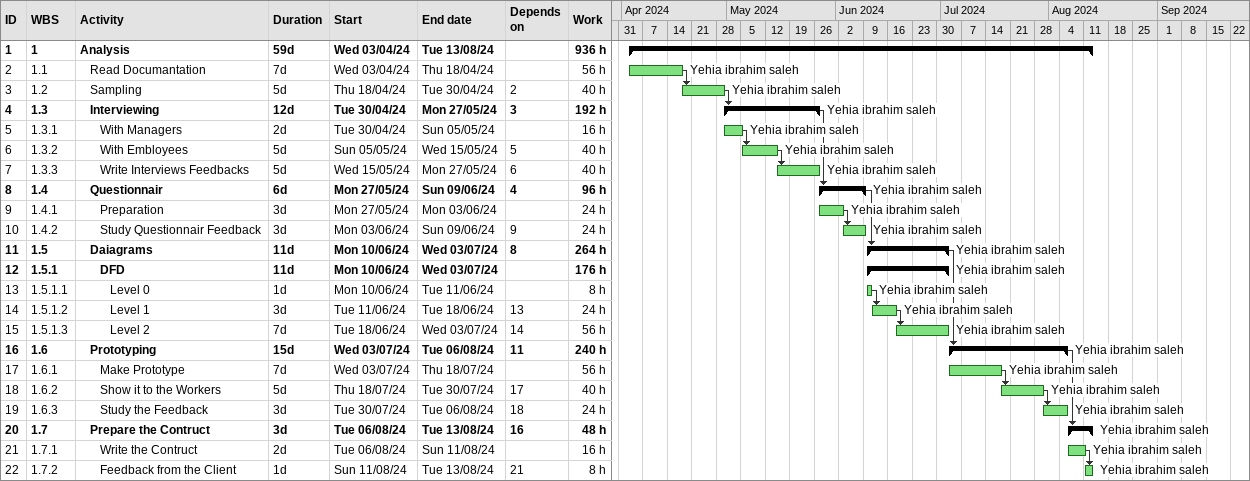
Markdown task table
| ID | WBS | Task | Duration | Start | Finish | Predecessors | Resources | Work (h) |
|---|---|---|---|---|---|---|---|---|
| 1 | 1 | **Analysis** | 59d | 2024-04-03 | 2024-08-13 |  |  | 936 |
| 2 | 1.1 | Read Documantation | 7d | 2024-04-03 | 2024-04-18 |  | Yehia ibrahim saleh | 56 |
| 3 | 1.2 | Sampling | 5d | 2024-04-18 | 2024-04-30 | 2 | Yehia ibrahim saleh | 40 |
| 4 | 1.3 | **Interviewing** | 12d | 2024-04-30 | 2024-05-27 | 3 | Yehia ibrahim saleh | 192 |
| 5 | 1.3.1 | With Managers | 2d | 2024-04-30 | 2024-05-05 |  | Yehia ibrahim saleh | 16 |
| 6 | 1.3.2 | With Embloyees | 5d | 2024-05-05 | 2024-05-15 | 5 | Yehia ibrahim saleh | 40 |
| 7 | 1.3.3 | Write Interviews Feedbacks | 5d | 2024-05-15 | 2024-05-27 | 6 | Yehia ibrahim saleh | 40 |
| 8 | 1.4 | **Questionnair** | 6d | 2024-05-27 | 2024-06-09 | 4 | Yehia ibrahim saleh | 96 |
| 9 | 1.4.1 | Preparation | 3d | 2024-05-27 | 2024-06-03 |  | Yehia ibrahim saleh | 24 |
| 10 | 1.4.2 | Study Questionnair Feedback | 3d | 2024-06-03 | 2024-06-09 | 9 | Yehia ibrahim saleh | 24 |
| 11 | 1.5 | **Daiagrams** | 11d | 2024-06-10 | 2024-07-03 | 8 | Yehia ibrahim saleh | 264 |
| 12 | 1.5.1 | **DFD** | 11d | 2024-06-10 | 2024-07-03 |  | Yehia ibrahim saleh | 176 |
| 13 | 1.5.1.1 | Level 0 | 1d | 2024-06-10 | 2024-06-11 |  | Yehia ibrahim saleh | 8 |
| 14 | 1.5.1.2 | Level 1 | 3d | 2024-06-11 | 2024-06-18 | 13 | Yehia ibrahim saleh | 24 |
| 15 | 1.5.1.3 | Level 2 | 7d | 2024-06-18 | 2024-07-03 | 14 | Yehia ibrahim saleh | 56 |
| 16 | 1.6 | **Prototyping** | 15d | 2024-07-03 | 2024-08-06 | 11 | Yehia ibrahim saleh | 240 |
| 17 | 1.6.1 | Make Prototype | 7d | 2024-07-03 | 2024-07-18 |  | Yehia ibrahim saleh | 56 |
| 18 | 1.6.2 | Show it to the Workers | 5d | 2024-07-18 | 2024-07-30 | 17 | Yehia ibrahim saleh | 40 |
| 19 | 1.6.3 | Study the Feedback | 3d | 2024-07-30 | 2024-08-06 | 18 | Yehia ibrahim saleh | 24 |
| 20 | 1.7 | **Prepare the Contruct** | 3d | 2024-08-06 | 2024-08-13 | 16 | Yehia ibrahim saleh | 48 |
| 21 | 1.7.1 | Write the Contruct | 2d | 2024-08-06 | 2024-08-11 |  | Yehia ibrahim saleh | 16 |
| 22 | 1.7.2 | Feedback from the Client | 1d | 2024-08-11 | 2024-08-13 | 21 | Yehia ibrahim saleh | 8 |
